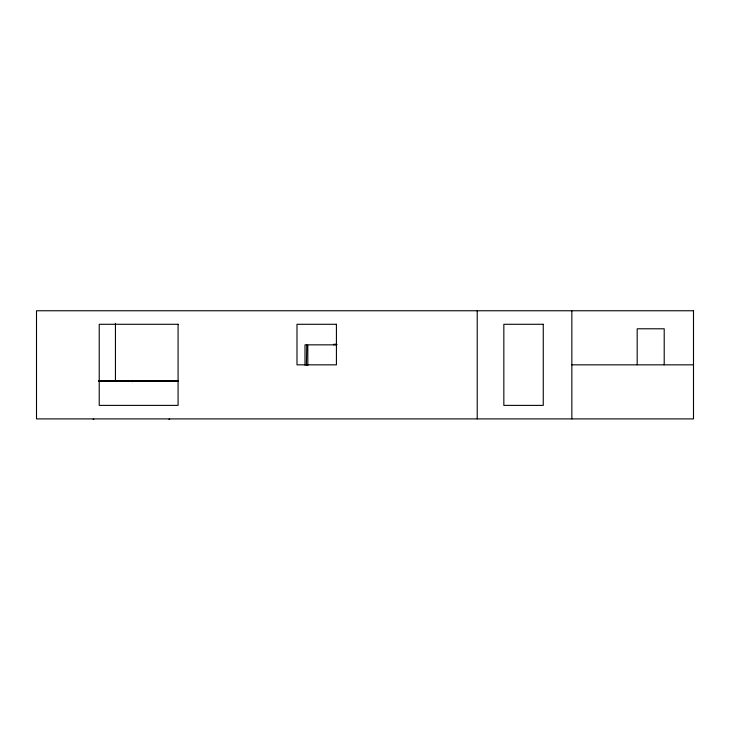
<?xml version="1.0" encoding="UTF-8"?>
<svg xmlns="http://www.w3.org/2000/svg" width="730" height="730" viewBox="0 0 730 730"><rect width="100%" height="100%" fill="white"/><g stroke="black" fill="none" stroke-linecap="round" stroke-linejoin="round"><path stroke-width="1.09" d="M336.776 344.277L333.756 344.277L333.756 344.843M333.756 344.56L336.886 344.56M336.667 344.843L305.003 344.843L305.003 365.201M571.845 364.836L693.5 364.836M99.088 380.795L178.357 380.795M98.404 380.896L178.476 380.896M99.088 381.078L178.357 381.078M93.084 419.239L93.86 419.239M168.94 419.239L169.725 419.239M664.209 364.836L664.209 328.792L637.18 328.792L637.18 364.836M571.845 310.761L571.845 418.901M477.219 310.761L477.219 418.901M336.147 344.277L336.147 344.843M307.823 365.502L307.823 345.473L306.764 345.117L306.408 365.502M132.513 380.896L132.513 381.744M115.44 323.29L115.44 381.343M693.5 310.761L36.5 310.761L36.5 418.901L693.5 418.901L693.5 310.761M178.083 324.284L99.225 324.284L99.225 405.387L178.083 405.387L178.083 324.284M336.421 324.284L296.991 324.284L296.991 364.836L336.421 364.836L336.421 324.284M543.257 324.284L503.837 324.284L503.837 405.387L543.257 405.387L543.257 324.284"/></g></svg>
